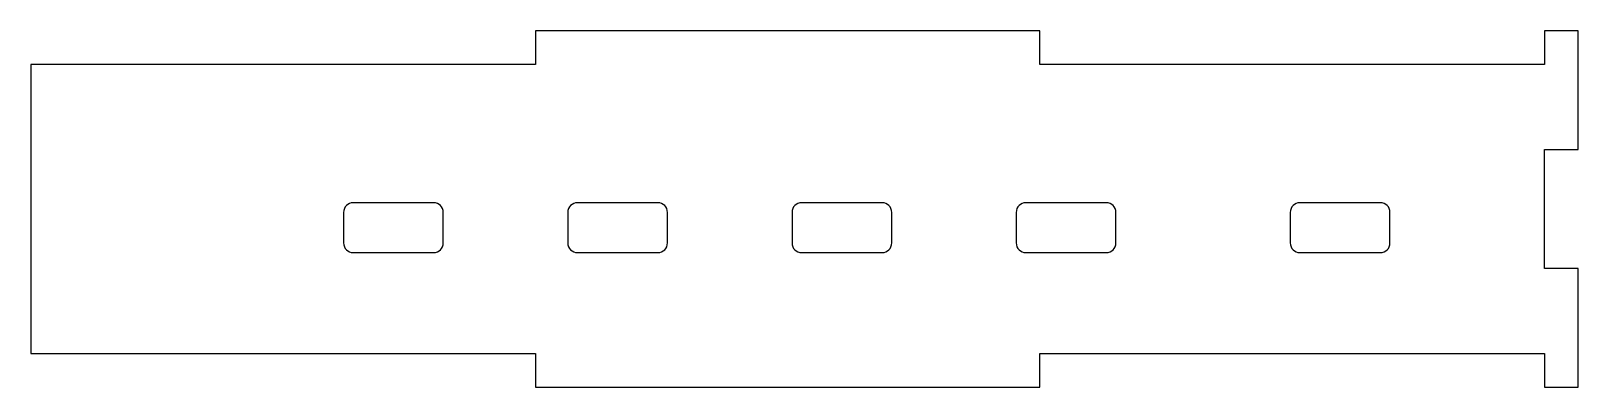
# Model space of a CAD drawing. Header units: millimetres. Extents: x -118 to 7, y -7 to 22.
import ezdxf

# ---------------------------------------------------------------- set-up
doc = ezdxf.new("R2010")
doc.units = ezdxf.units.MM

msp = doc.modelspace()

# ---------------------------------------------------------------- linework, layer by layer
at = {"color": 7, "linetype": 'Continuous', "lineweight": 25}
for p, q in [((-77, 21.9), (-77, 19.2)), ((-36.5, 21.9), (-77, 21.9)), ((-36.5, 19.2), (-36.5, 21.9)), ((4, 21.9), (4, 19.2)), ((6.7, 21.9), (4, 21.9)), ((6.7, 12.37), (6.7, 21.9)), ((-117.5, 19.2), (-117.5, -4)), ((-77, 19.2), (-117.5, 19.2)), ((4, 19.2), (-36.5, 19.2)), ((4, 12.37), (6.7, 12.37)), ((4, 2.83), (4, 12.37)), ((-85.17, 8.1), (-91.63, 8.1)), ((-67.17, 8.1), (-73.63, 8.1)), ((-49.17, 8.1), (-55.63, 8.1)), ((-31.17, 8.1), (-37.63, 8.1)), ((-9.17, 8.1), (-15.63, 8.1)), ((-92.4, 7.33), (-92.4, 4.87)), ((-84.4, 4.87), (-84.4, 7.33)), ((-74.4, 7.33), (-74.4, 4.87)), ((-66.4, 4.87), (-66.4, 7.33)), ((-56.4, 7.33), (-56.4, 4.87)), ((-48.4, 4.87), (-48.4, 7.33)), ((-38.4, 7.33), (-38.4, 4.87)), ((-30.4, 4.87), (-30.4, 7.33)), ((-16.4, 7.33), (-16.4, 4.87)), ((-8.4, 4.87), (-8.4, 7.33)), ((-91.63, 4.1), (-85.17, 4.1)), ((-73.63, 4.1), (-67.17, 4.1)), ((-55.63, 4.1), (-49.17, 4.1)), ((-37.63, 4.1), (-31.17, 4.1)), ((-15.63, 4.1), (-9.17, 4.1)), ((6.7, 2.83), (4, 2.83)), ((6.7, -6.7), (6.7, 2.83)), ((-117.5, -4), (-77, -4)), ((-77, -4), (-77, -6.7)), ((-36.5, -4), (4, -4)), ((-36.5, -6.7), (-36.5, -4)), ((4, -4), (4, -6.7)), ((-77, -6.7), (-36.5, -6.7)), ((4, -6.7), (6.7, -6.7))]:
    msp.add_line(p, q, dxfattribs=at)
for centre, start, end in [((-91.63, 7.33), 90, 180), ((-85.17, 7.33), 360, 90), ((-73.63, 7.33), 90, 180), ((-67.17, 7.33), 360, 90), ((-55.63, 7.33), 90, 180), ((-49.17, 7.33), 0, 90), ((-37.63, 7.33), 90, 180), ((-31.17, 7.33), 0, 90), ((-15.63, 7.33), 90, 180), ((-9.17, 7.33), 0, 90), ((-91.63, 4.87), 180, 270), ((-85.17, 4.87), 270, 0), ((-73.63, 4.87), 180, 270), ((-67.17, 4.87), 270, 0), ((-55.63, 4.87), 180, 270), ((-49.17, 4.87), 270, 0), ((-37.63, 4.87), 180, 270), ((-31.17, 4.87), 270, 0), ((-15.63, 4.87), 180, 270), ((-9.17, 4.87), 270, 0)]:
    msp.add_arc(centre, 0.772, start, end, dxfattribs=at)

doc.saveas('drawing.dxf')
